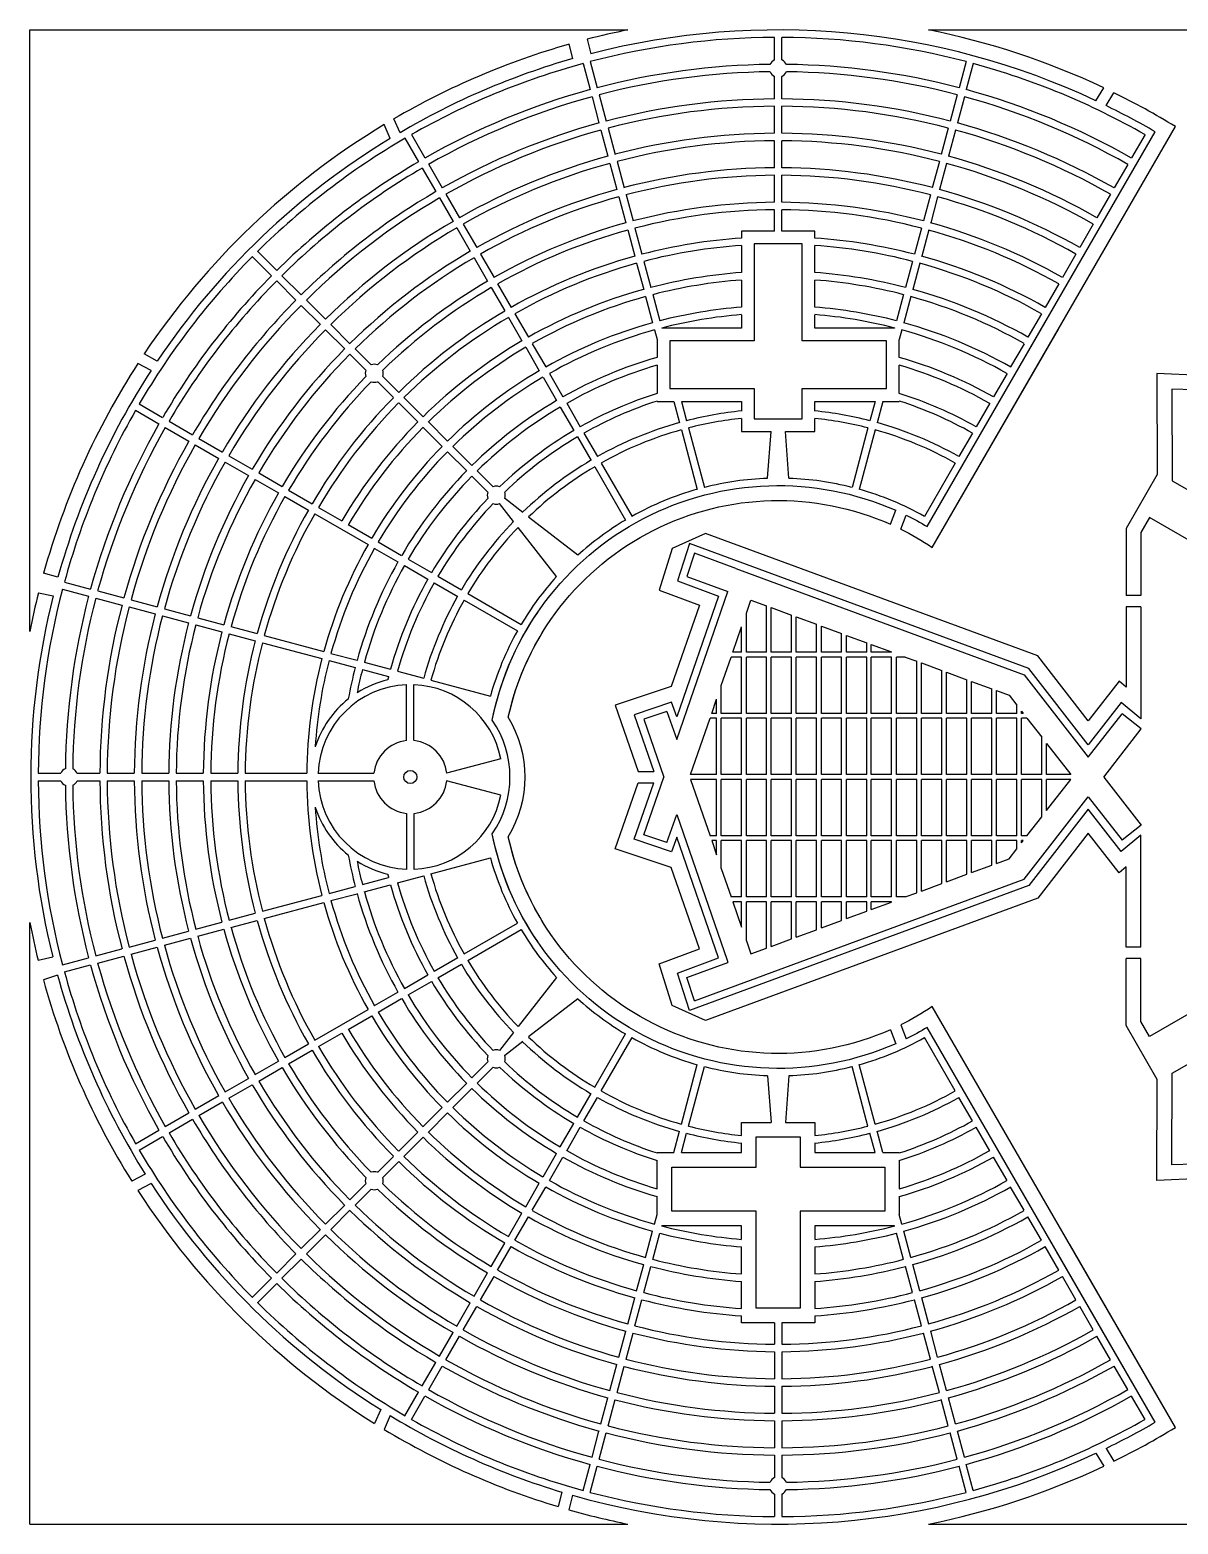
# Model space of a CAD drawing. Extents: x 0 to 230, y 0 to 100.
# Drawn here: x 0 to 76.8, y 0 to 100 of the extents above; entities that cross this region are included whole.
import ezdxf

# ---------------------------------------------------------------- set-up
doc = ezdxf.new("R2010")
doc.units = 0
doc.header["$MEASUREMENT"] = 0
for name, color, linetype in [('envelope', 2, 'Continuous'), ('man-cut', 6, 'Continuous'), ('man-cut-outerr', 1, 'Continuous'), ('man-etch', 4, 'Continuous')]:
    doc.layers.add(name, color=color, linetype=linetype)

msp = doc.modelspace()

# ---------------------------------------------------------------- linework, layer by layer
at = {"layer": 'envelope'}
for p, q in [((0, 100), (40.01, 100)), ((0, 59.74), (0, 100)), ((60.11, 100), (230, 100)), ((0, 0), (0, 40.26)), ((0, 0), (40.01, 0)), ((60.11, 0), (230, 0))]:
    msp.add_line(p, q, dxfattribs=at)
at = {"layer": 'man-cut'}
for p, q in [((77.88, 75.9), (76.39, 75.96)), ((76.39, 75.96), (76.42, 69.82)), ((76.42, 69.82), (83.28, 65.87)), ((74.9, 67.36), (74.33, 66.37)), ((81.83, 63.36), (74.9, 67.36)), ((74.33, 66.37), (74.33, 62.14)), ((74.33, 33.63), (74.33, 37.86)), ((81.83, 36.64), (74.9, 32.64)), ((76.42, 30.18), (83.28, 34.13)), ((74.9, 32.64), (74.33, 33.63)), ((76.39, 24.04), (76.42, 30.18)), ((77.88, 24.1), (76.39, 24.04))]:
    msp.add_line(p, q, dxfattribs=at)
for points in [[(71.31, 95.26, 0.174819), (37.53, 98.4, 0.170928)], [(36.32, 98.08, 0.063165), (24.76, 93.12)], [(60.03, 66.76), (75.28, 93.18, 0.018626), (71.99, 94.93)], [(24.11, 92.74, 0.109103), (8.52, 77.83)], [(58.61, 67.53, -0.020701), (60.03, 66.76), (67.93, 80.46)], [(8.11, 77.21, 0.076266), (1.88, 63.38)], [(30.93, 53.8, -0.479858), (57.92, 67.85)], [(1.55, 62.12, 0.122606), (1.53, 37.96, 0.122606)], [(33.97, 38.98, -0.101455), (30.93, 46.2, 0.312549), (30.93, 53.8, -0.101455), (33.97, 61.02, -0.101455)], [(57.92, 32.15, -0.479858), (30.93, 46.2, -0.328319)], [(1.85, 36.74, 0.073091), (7.71, 23.43)], [(75.28, 6.82), (60.03, 33.24, -0.020701), (58.61, 32.47)], [(8.11, 22.79, 0.109084), (23.47, 7.66)], [(71.99, 5.07, 0.018626), (75.28, 6.82), (68.68, 18.24)], [(24.11, 7.26, 0.063097), (35.59, 2.14, 0.059306)], [(36.31, 1.93, 0.181362), (71.31, 4.74)]]:
    msp.add_lwpolyline(points, format="xyb", dxfattribs=at)
for points in [[(51.66, 73.97), (51.66, 75.99), (57.31, 75.99), (57.31, 79.18), (51.66, 79.18), (51.66, 85.68), (48.46, 85.68), (48.46, 79.18), (42.81, 79.18), (42.81, 75.99), (48.46, 75.99), (48.46, 73.97)], [(51.53, 25.91), (51.53, 23.89), (57.19, 23.89), (57.19, 20.94), (51.53, 20.94), (51.53, 14.45), (48.59, 14.45), (48.59, 20.94), (42.94, 20.94), (42.94, 23.89), (48.59, 23.89), (48.59, 25.91)]]:
    msp.add_lwpolyline(points, close=True, dxfattribs=at)
for points in [[(74.33, 61.39), (74.33, 53.89), (73.01, 54.98), (70.8, 52.15), (66.82, 57.26), (44.13, 65.63), (43.33, 63.12), (46.06, 62.11), (43.27, 54.03), (42.93, 55.01), (40.43, 54.17), (41.74, 50.37)], [(74.33, 38.61), (74.33, 46.11), (73.01, 45.02), (70.8, 47.85), (66.82, 42.74), (44.13, 34.37), (43.33, 36.88), (46.06, 37.89), (43.27, 45.97), (42.93, 44.99), (40.43, 45.83), (41.74, 49.62)]]:
    msp.add_lwpolyline(points, dxfattribs=at)
at = {"layer": 'man-cut-outerr'}
for p, q in [((36.32, 98.08), (36.07, 99.04)), ((37.28, 99.37), (37.53, 98.4)), ((71.31, 95.26), (71.84, 96.12)), ((71.99, 94.93), (72.52, 95.79)), ((24.76, 93.12), (24.35, 94.04)), ((24.11, 92.74), (23.7, 93.66)), ((8.52, 77.83), (7.64, 78.31)), ((8.11, 77.21), (7.23, 77.68)), ((57.58, 66.91), (57.92, 67.85)), ((58.26, 66.59), (58.61, 67.53)), ((45.2, 66.3), (42.97, 65.29)), ((1.88, 63.38), (0.92, 63.64)), ((0.57, 62.32), (1.55, 62.12)), ((74.33, 62.14), (73.33, 62.14)), ((74.33, 61.39), (73.33, 61.39)), ((40.69, 50.37), (41.74, 50.37)), ((40.69, 49.62), (41.74, 49.62)), ((74.33, 38.61), (73.33, 38.61)), ((0.55, 37.75), (1.53, 37.96)), ((74.33, 37.86), (73.33, 37.86)), ((1.85, 36.74), (0.9, 36.43)), ((45.2, 33.7), (42.97, 34.71)), ((57.58, 33.09), (57.92, 32.15)), ((58.26, 33.41), (58.61, 32.47)), ((7.71, 23.43), (6.82, 22.95)), ((8.11, 22.79), (7.23, 22.32)), ((23.47, 7.66), (23.05, 6.74)), ((24.11, 7.26), (23.7, 6.34)), ((71.99, 5.07), (72.52, 4.21)), ((71.31, 4.74), (71.84, 3.88)), ((35.59, 2.14), (35.34, 1.17)), ((36.31, 1.93), (36.06, 0.96))]:
    msp.add_line(p, q, dxfattribs=at)
for points in [[(36.07, 99.04, 0.062737), (24.35, 94.04)], [(40.01, 100, 0.013738), (37.28, 99.37, 0.013738)], [(71.84, 96.12, 0.060792), (60.11, 100)], [(60.37, 65.36), (76.63, 93.53, 0.023022), (72.52, 95.79)], [(23.7, 93.66, 0.110214), (7.64, 78.31)], [(58.26, 66.59, -0.033036), (60.37, 65.36), (68.81, 79.98)], [(7.23, 77.68, 0.075895), (0.92, 63.64, 0.072188)], [(32, 54, -0.474226), (57.58, 66.91, -0.474226)], [(0.57, 62.32, 0.012945), (0, 59.74)], [(34.86, 39.45, -0.097443), (32, 46, 0.281167), (32, 54, -0.097443), (34.86, 60.55, -0.097443)], [(57.58, 33.09, -0.474226), (32, 46)], [(0, 40.26, 0.012592), (0.55, 37.75, 0.008914)], [(0.9, 36.43, 0.072532), (6.82, 22.95)], [(76.63, 6.47), (60.37, 34.64, -0.033036), (58.26, 33.41)], [(7.23, 22.32, 0.110197), (23.05, 6.74)], [(72.52, 4.21, 0.023022), (76.63, 6.47), (69.56, 18.72)], [(23.7, 6.34, 0.06267), (35.34, 1.17)], [(60.11, 0, 0.060792), (71.84, 3.88, 0.060792)], [(36.06, 0.96, 0.019958), (40.01, 0)]]:
    msp.add_lwpolyline(points, format="xyb", dxfattribs=at)
for points in [[(84.65, 70.01), (83.42, 70.94), (81.35, 73.44), (78.35, 76.88), (75.38, 77), (75.42, 70.25)], [(75.42, 70.25), (73.33, 66.64), (73.33, 62.14)], [(73.33, 61.39), (73.33, 56.01), (72.86, 56.41), (70.8, 53.77), (67.43, 58.1), (45.2, 66.3)], [(42.97, 65.29), (42.09, 62.51), (44.8, 61.51), (42.91, 56.05), (39.15, 54.8), (40.69, 50.37)], [(42.97, 34.71), (42.09, 37.49), (44.8, 38.49), (42.91, 43.95), (39.15, 45.2), (40.69, 49.62)], [(73.33, 38.61), (73.33, 43.99), (72.86, 43.59), (70.8, 46.23), (67.43, 41.9), (45.2, 33.7)], [(75.42, 29.75), (73.33, 33.36), (73.33, 37.86)], [(84.65, 29.99), (83.42, 29.06), (81.35, 26.56), (78.35, 23.12), (75.38, 23), (75.42, 29.75)]]:
    msp.add_lwpolyline(points, dxfattribs=at)
at = {"layer": 'man-etch'}
for p, q in [((49.81, 97.99), (49.81, 99.5)), ((50.31, 97.99), (50.31, 99.5)), ((37.01, 97.75), (37.48, 96)), ((37.49, 97.88), (37.96, 96.13)), ((62.63, 97.88), (62.16, 96.13)), ((63.11, 97.75), (62.64, 96)), ((49.81, 95.38), (49.81, 96.89)), ((50.31, 95.38), (50.31, 96.89)), ((37.61, 95.52), (38.07, 93.77)), ((38.09, 95.65), (38.55, 93.9)), ((62.04, 95.65), (61.57, 93.9)), ((62.52, 95.52), (62.05, 93.77)), ((49.81, 93.08), (49.81, 94.89)), ((50.31, 93.08), (50.31, 94.89)), ((38.2, 93.29), (38.67, 91.54)), ((38.68, 93.42), (39.15, 91.67)), ((61.44, 93.42), (60.97, 91.67)), ((61.92, 93.29), (61.45, 91.54)), ((25.09, 92.75), (26, 91.18)), ((25.52, 92.99), (26.43, 91.43)), ((49.81, 90.77), (49.81, 92.58)), ((50.31, 90.77), (50.31, 92.58)), ((74.6, 92.99), (73.69, 91.43)), ((38.8, 91.06), (39.27, 89.31)), ((39.28, 91.19), (39.75, 89.44)), ((60.84, 91.19), (60.37, 89.44)), ((61.32, 91.06), (60.85, 89.31)), ((26.25, 90.75), (27.15, 89.18)), ((26.68, 91), (27.58, 89.43)), ((49.81, 88.46), (49.81, 90.27)), ((50.31, 88.46), (50.31, 90.27)), ((73.44, 91), (72.54, 89.43)), ((27.4, 88.75), (28.31, 87.18)), ((27.83, 89), (28.74, 87.43)), ((39.4, 88.83), (39.87, 87.09)), ((39.88, 88.96), (40.35, 87.21)), ((60.24, 88.96), (59.77, 87.21)), ((60.72, 88.83), (60.26, 87.09)), ((72.29, 89), (71.38, 87.43)), ((49.81, 86.53), (49.81, 87.96)), ((50.31, 86.53), (50.31, 87.96)), ((28.56, 86.75), (29.46, 85.18)), ((28.99, 87), (29.89, 85.43)), ((39.99, 86.61), (40.46, 84.86)), ((40.47, 86.73), (40.94, 84.99)), ((59.65, 86.73), (59.18, 84.99)), ((60.13, 86.61), (59.66, 84.86)), ((71.13, 87), (70.23, 85.43)), ((15.23, 85.18), (16.51, 83.9)), ((30.14, 85), (31.05, 83.43)), ((69.98, 85), (69.08, 83.43)), ((14.88, 84.83), (16.16, 83.55)), ((29.71, 84.75), (30.61, 83.18)), ((40.59, 84.38), (41.06, 82.63)), ((41.07, 84.51), (41.54, 82.76)), ((59.05, 84.51), (58.58, 82.76)), ((59.53, 84.38), (59.06, 82.63)), ((16.51, 83.2), (17.79, 81.92)), ((16.86, 83.55), (18.15, 82.27)), ((31.29, 83), (32.2, 81.43)), ((68.83, 83), (67.92, 81.43)), ((30.86, 82.75), (31.77, 81.19)), ((41.19, 82.15), (41.66, 80.4)), ((41.67, 82.28), (42.14, 80.53)), ((58.45, 82.28), (57.98, 80.53)), ((58.93, 82.15), (58.46, 80.4)), ((18.15, 81.56), (19.43, 80.28)), ((18.5, 81.92), (19.78, 80.64)), ((32.45, 81), (33.35, 79.44)), ((67.67, 81), (66.77, 79.44)), ((20.13, 80.28), (21.41, 79)), ((32.02, 80.75), (32.92, 79.19)), ((42.27, 80.05), (42.27, 80.03)), ((57.85, 80.05), (57.85, 80.03)), ((19.78, 79.93), (21.06, 78.65)), ((33.6, 79), (34.51, 77.44)), ((41.79, 79.92), (41.96, 79.27)), ((58.33, 79.92), (58.16, 79.27)), ((66.52, 79), (65.61, 77.44)), ((21.41, 78.3), (22.48, 77.23)), ((21.76, 78.65), (22.83, 77.58)), ((33.17, 78.76), (34.08, 77.19)), ((34.76, 77.01), (35.66, 75.44)), ((65.37, 77.01), (64.46, 75.44)), ((23.25, 76.46), (24.32, 75.39)), ((23.6, 76.81), (24.67, 75.74)), ((34.33, 76.76), (35.23, 75.19)), ((24.67, 75.04), (25.95, 73.76)), ((25.02, 75.39), (26.3, 74.11)), ((35.91, 75.01), (36.81, 73.44)), ((43.07, 75.14), (43.45, 73.71)), ((43.58, 75.14), (43.93, 73.84)), ((56.54, 75.14), (56.19, 73.84)), ((57.05, 75.14), (56.67, 73.71)), ((64.21, 75.01), (63.31, 73.44)), ((7.07, 74.54), (8.63, 73.63)), ((7.31, 74.97), (8.88, 74.06)), ((35.48, 74.76), (36.38, 73.19)), ((9.06, 73.38), (10.63, 72.48)), ((9.31, 73.81), (10.88, 72.91)), ((26.3, 73.4), (27.58, 72.12)), ((26.66, 73.76), (27.94, 72.48)), ((37.06, 73.01), (37.97, 71.44)), ((43.58, 73.23), (44.64, 69.25)), ((44.06, 73.36), (45.12, 69.38)), ((49.35, 69.99), (49.58, 73.12)), ((50.77, 69.99), (50.54, 73.12)), ((56.06, 73.36), (55, 69.38)), ((56.54, 73.23), (55.48, 69.25)), ((63.06, 73.01), (62.15, 71.44)), ((11.06, 72.23), (12.63, 71.32)), ((11.31, 72.66), (12.88, 71.75)), ((28.29, 72.12), (29.57, 70.84)), ((36.63, 72.76), (37.54, 71.19)), ((13.06, 71.07), (14.63, 70.17)), ((13.31, 71.5), (14.88, 70.6)), ((27.94, 71.77), (29.22, 70.49)), ((38.22, 71.01), (40.28, 67.44)), ((61.9, 71.01), (59.84, 67.44)), ((15.31, 70.35), (16.88, 69.45)), ((29.57, 70.14), (30.64, 69.07)), ((29.92, 70.49), (30.99, 69.42)), ((37.79, 70.76), (39.85, 67.19)), ((15.06, 69.92), (16.63, 69.02)), ((17.31, 69.2), (18.88, 68.29)), ((17.06, 68.77), (18.63, 67.86)), ((19.31, 68.04), (20.87, 67.14)), ((32.35, 67.1), (31.41, 68.3)), ((32.97, 67.71), (31.76, 68.65)), ((19.06, 67.61), (22.62, 65.55)), ((36.65, 64.84), (33.36, 67.4)), ((21.3, 66.89), (22.87, 65.98)), ((35.22, 63.41), (32.66, 66.7)), ((23.05, 65.3), (24.62, 64.4)), ((23.3, 65.74), (24.87, 64.83)), ((25.05, 64.15), (26.62, 63.25)), ((25.3, 64.58), (26.87, 63.68)), ((44.45, 64.98), (43.95, 63.42)), ((47.23, 63.95), (44.45, 64.98)), ((2.31, 63.05), (4.06, 62.58)), ((27.3, 63.43), (28.87, 62.52)), ((43.95, 63.42), (46.7, 62.41)), ((47.23, 63.95), (66.51, 56.84)), ((2.18, 62.57), (3.93, 62.1)), ((4.54, 62.45), (6.29, 61.99)), ((27.05, 63), (28.62, 62.09)), ((29.3, 62.27), (32.87, 60.21)), ((43.27, 52.5), (46.7, 62.41)), ((4.41, 61.97), (6.16, 61.51)), ((6.64, 61.38), (8.39, 60.91)), ((6.77, 61.86), (8.52, 61.39)), ((9, 61.26), (10.75, 60.79)), ((29.05, 61.84), (32.62, 59.78)), ((47.93, 60.96), (48.23, 61.84)), ((48.23, 61.84), (49.28, 61.45)), ((49.28, 58.35), (49.28, 61.45)), ((49.6, 58.35), (49.6, 61.34)), ((49.6, 61.34), (50.96, 60.84)), ((8.87, 60.78), (10.62, 60.31)), ((11.1, 60.18), (12.85, 59.71)), ((11.23, 60.66), (12.97, 60.19)), ((13.45, 60.07), (15.2, 59.6)), ((47.02, 58.35), (47.61, 60.04)), ((47.61, 58.35), (47.61, 60.04)), ((47.93, 58.35), (47.93, 60.96)), ((50.96, 58.35), (50.96, 60.84)), ((51.27, 58.35), (51.27, 60.72)), ((51.27, 60.72), (52.63, 60.22)), ((52.63, 58.35), (52.63, 60.22)), ((52.95, 58.35), (52.95, 60.1)), ((52.95, 60.1), (54.3, 59.6)), ((13.33, 59.59), (15.08, 59.12)), ((15.68, 59.47), (19.66, 58.4)), ((54.3, 58.35), (54.3, 59.6)), ((54.62, 58.35), (54.62, 59.48)), ((54.62, 59.48), (55.98, 58.98)), ((15.56, 58.99), (19.53, 57.92)), ((20.14, 58.27), (21.89, 57.81)), ((46.25, 56.12), (46.91, 58.03)), ((47.61, 54.25), (47.61, 58.03)), ((47.93, 54.25), (47.93, 58.03)), ((49.28, 54.25), (49.28, 58.03)), ((49.6, 54.25), (49.6, 58.03)), ((50.96, 54.25), (50.96, 58.03)), ((51.27, 54.25), (51.27, 58.03)), ((52.63, 54.25), (52.63, 58.03)), ((52.95, 54.25), (52.95, 58.03)), ((54.3, 54.25), (54.3, 58.03)), ((54.62, 54.25), (54.62, 58.03)), ((55.98, 58.35), (55.98, 58.98)), ((55.98, 54.25), (55.98, 58.03)), ((56.29, 58.35), (56.29, 58.87)), ((56.29, 58.87), (57.65, 58.37)), ((56.29, 54.25), (56.29, 58.03)), ((57.65, 58.35), (57.65, 58.37)), ((57.65, 54.25), (57.65, 58.03)), ((57.97, 54.25), (57.97, 58.03)), ((58.56, 58.03), (59.33, 57.75)), ((20.01, 57.79), (21.76, 57.33)), ((22.24, 57.2), (23.99, 56.73)), ((22.37, 57.68), (24.12, 57.21)), ((24.6, 57.08), (26.35, 56.61)), ((59.33, 54.25), (59.33, 57.75)), ((59.64, 54.25), (59.64, 57.63)), ((59.64, 57.63), (61, 57.13)), ((61, 54.25), (61, 57.13)), ((61.31, 54.25), (61.31, 57.01)), ((61.31, 57.01), (62.67, 56.51)), ((25.2, 52.44), (25.2, 56.18)), ((25.69, 52.44), (25.69, 56.18)), ((26.83, 56.48), (30.81, 55.42)), ((46.25, 54.25), (46.25, 56.12)), ((62.67, 54.25), (62.67, 56.51)), ((62.99, 54.25), (62.99, 56.4)), ((62.99, 56.4), (64.35, 55.9)), ((66.51, 56.84), (70.8, 51.33)), ((45.61, 54.25), (45.94, 55.21)), ((45.94, 54.25), (45.94, 55.21)), ((64.35, 54.25), (64.35, 55.9)), ((64.66, 54.25), (64.66, 55.78)), ((64.66, 55.78), (65.51, 55.47)), ((65.51, 55.47), (66.02, 54.81)), ((42.62, 54.38), (41.07, 53.86)), ((42.62, 54.39), (43.27, 52.5)), ((66.02, 54.25), (66.02, 54.81)), ((66.34, 54.25), (66.34, 54.4)), ((66.34, 54.4), (66.45, 54.25)), ((70.8, 51.33), (73.06, 54.23)), ((74.35, 53.22), (73.06, 54.23)), ((41.07, 53.86), (42.4, 50)), ((44.19, 50.16), (45.5, 53.94)), ((45.94, 50.16), (45.94, 53.94)), ((46.25, 50.16), (46.25, 53.94)), ((47.61, 50.16), (47.61, 53.94)), ((47.93, 50.16), (47.93, 53.94)), ((49.28, 50.16), (49.28, 53.94)), ((49.6, 50.16), (49.6, 53.94)), ((50.96, 50.16), (50.96, 53.94)), ((51.27, 50.16), (51.27, 53.94)), ((52.63, 50.16), (52.63, 53.94)), ((52.95, 50.16), (52.95, 53.94)), ((54.3, 50.16), (54.3, 53.94)), ((54.62, 50.16), (54.62, 53.94)), ((55.98, 50.16), (55.98, 53.94)), ((56.29, 50.16), (56.29, 53.94)), ((57.65, 50.16), (57.65, 53.94)), ((57.97, 50.16), (57.97, 53.94)), ((59.33, 50.16), (59.33, 53.94)), ((59.64, 50.16), (59.64, 53.94)), ((61, 50.16), (61, 53.94)), ((61.31, 50.16), (61.31, 53.94)), ((62.67, 50.16), (62.67, 53.94)), ((62.99, 50.16), (62.99, 53.94)), ((64.35, 50.16), (64.35, 53.94)), ((64.66, 50.16), (64.66, 53.94)), ((66.02, 50.16), (66.02, 53.94)), ((66.34, 50.16), (66.34, 53.94)), ((66.7, 53.94), (67.69, 52.66)), ((71.84, 50), (74.35, 53.22)), ((67.69, 50.16), (67.69, 52.66)), ((68.01, 50.16), (68.01, 52.25)), ((68.01, 52.25), (69.64, 50.16)), ((31.5, 51.22), (27.88, 50.25)), ((0.56, 50.25), (2.07, 50.25)), ((3.16, 50.25), (4.68, 50.25)), ((5.17, 50.25), (6.98, 50.25)), ((7.48, 50.25), (9.29, 50.25)), ((9.79, 50.25), (11.6, 50.25)), ((12.1, 50.25), (13.91, 50.25)), ((14.4, 50.25), (18.52, 50.25)), ((19.27, 50.25), (23.01, 50.25)), ((0.56, 49.75), (2.06, 49.75)), ((3.17, 49.75), (4.68, 49.75)), ((5.17, 49.75), (6.98, 49.75)), ((7.48, 49.75), (9.29, 49.75)), ((9.79, 49.75), (11.6, 49.75)), ((12.1, 49.75), (13.91, 49.75)), ((14.4, 49.75), (18.52, 49.75)), ((19.27, 49.75), (23.01, 49.75)), ((31.5, 48.78), (27.88, 49.75)), ((41.07, 46.14), (42.4, 50)), ((44.19, 49.84), (45.5, 46.06)), ((45.94, 46.06), (45.94, 49.84)), ((46.25, 46.06), (46.25, 49.84)), ((47.61, 46.06), (47.61, 49.84)), ((47.93, 46.06), (47.93, 49.84)), ((49.28, 46.06), (49.28, 49.84)), ((49.6, 46.06), (49.6, 49.84)), ((50.96, 46.06), (50.96, 49.84)), ((51.27, 46.06), (51.27, 49.84)), ((52.63, 46.06), (52.63, 49.84)), ((52.95, 46.06), (52.95, 49.84)), ((54.3, 46.06), (54.3, 49.84)), ((54.62, 46.06), (54.62, 49.84)), ((55.98, 46.06), (55.98, 49.84)), ((56.29, 46.06), (56.29, 49.84)), ((57.65, 46.06), (57.65, 49.84)), ((57.97, 46.06), (57.97, 49.84)), ((59.33, 46.06), (59.33, 49.84)), ((59.64, 46.06), (59.64, 49.84)), ((61, 46.06), (61, 49.84)), ((61.31, 46.06), (61.31, 49.84)), ((62.67, 46.06), (62.67, 49.84)), ((62.99, 46.06), (62.99, 49.84)), ((64.35, 46.06), (64.35, 49.84)), ((64.66, 46.06), (64.66, 49.84)), ((66.02, 46.06), (66.02, 49.84)), ((66.34, 46.06), (66.34, 49.84)), ((67.69, 47.34), (67.69, 49.84)), ((68.01, 47.75), (68.01, 49.84)), ((68.01, 47.75), (69.64, 49.84)), ((71.84, 50), (74.35, 46.78)), ((66.51, 43.16), (70.8, 48.67)), ((70.8, 48.67), (73.06, 45.77)), ((25.2, 47.56), (25.2, 43.82)), ((25.69, 47.56), (25.69, 43.82)), ((42.62, 45.62), (43.27, 47.5)), ((43.27, 47.5), (46.64, 37.75)), ((66.7, 46.06), (67.69, 47.34)), ((42.62, 45.62), (41.07, 46.14)), ((74.35, 46.78), (73.06, 45.77)), ((45.61, 45.75), (45.94, 44.79)), ((45.94, 44.79), (45.94, 45.75)), ((46.25, 43.88), (46.25, 45.75)), ((47.61, 41.97), (47.61, 45.75)), ((47.93, 41.97), (47.93, 45.75)), ((49.28, 41.97), (49.28, 45.75)), ((49.6, 41.97), (49.6, 45.75)), ((50.96, 41.97), (50.96, 45.75)), ((51.27, 41.97), (51.27, 45.75)), ((52.63, 41.97), (52.63, 45.75)), ((52.95, 41.97), (52.95, 45.75)), ((54.3, 41.97), (54.3, 45.75)), ((54.62, 41.97), (54.62, 45.75)), ((55.98, 41.97), (55.98, 45.75)), ((56.29, 41.97), (56.29, 45.75)), ((57.65, 41.97), (57.65, 45.75)), ((57.97, 41.97), (57.97, 45.75)), ((59.33, 42.25), (59.33, 45.75)), ((59.64, 42.37), (59.64, 45.75)), ((61, 42.87), (61, 45.75)), ((61.31, 42.99), (61.31, 45.75)), ((62.67, 43.49), (62.67, 45.75)), ((62.99, 43.6), (62.99, 45.75)), ((64.35, 44.1), (64.35, 45.75)), ((64.66, 44.22), (64.66, 45.75)), ((65.51, 44.53), (66.02, 45.19)), ((66.02, 45.19), (66.02, 45.75)), ((66.34, 45.6), (66.34, 45.75)), ((66.34, 45.6), (66.45, 45.75)), ((26.83, 43.52), (30.81, 44.58)), ((62.99, 43.6), (64.35, 44.1)), ((64.66, 44.22), (65.51, 44.53)), ((22.24, 42.8), (23.99, 43.27)), ((24.6, 42.92), (26.35, 43.39)), ((44.45, 35.02), (66.51, 43.16)), ((46.25, 43.88), (46.91, 41.97)), ((61.31, 42.99), (62.67, 43.49)), ((15.56, 41.01), (19.53, 42.08)), ((20.01, 42.21), (21.76, 42.67)), ((20.14, 41.73), (21.89, 42.19)), ((22.37, 42.32), (24.12, 42.79)), ((58.56, 41.97), (59.33, 42.25)), ((59.64, 42.37), (61, 42.87)), ((15.68, 40.53), (19.66, 41.6)), ((47.02, 41.65), (47.61, 39.96)), ((47.61, 39.96), (47.61, 41.65)), ((47.93, 39.04), (47.93, 41.65)), ((49.28, 38.55), (49.28, 41.65)), ((49.6, 38.66), (49.6, 41.65)), ((50.96, 39.16), (50.96, 41.65)), ((51.27, 39.28), (51.27, 41.65)), ((52.63, 39.78), (52.63, 41.65)), ((52.95, 39.9), (52.95, 41.65)), ((54.3, 40.4), (54.3, 41.65)), ((54.62, 40.52), (54.62, 41.65)), ((54.62, 40.52), (55.98, 41.02)), ((55.98, 41.02), (55.98, 41.65)), ((56.29, 41.13), (56.29, 41.65)), ((56.29, 41.13), (57.65, 41.63)), ((57.65, 41.63), (57.65, 41.65)), ((11.1, 39.82), (12.85, 40.29)), ((13.33, 40.41), (15.08, 40.88)), ((13.45, 39.93), (15.2, 40.4)), ((29.05, 38.16), (32.62, 40.22)), ((52.95, 39.9), (54.3, 40.4)), ((6.64, 38.62), (8.39, 39.09)), ((8.87, 39.22), (10.62, 39.69)), ((9, 38.74), (10.75, 39.21)), ((11.23, 39.34), (12.97, 39.81)), ((29.3, 37.73), (32.87, 39.79)), ((47.93, 39.04), (48.23, 38.16)), ((49.6, 38.66), (50.96, 39.16)), ((51.27, 39.28), (52.63, 39.78)), ((4.41, 38.03), (6.16, 38.49)), ((4.54, 37.55), (6.29, 38.01)), ((6.77, 38.14), (8.52, 38.61)), ((48.23, 38.16), (49.28, 38.55)), ((2.18, 37.43), (3.93, 37.9)), ((2.31, 36.95), (4.06, 37.42)), ((27.05, 37), (28.62, 37.91)), ((27.3, 36.57), (28.87, 37.48)), ((43.95, 36.58), (46.7, 37.59)), ((46.64, 37.75), (46.7, 37.59)), ((25.05, 35.85), (26.62, 36.75)), ((25.3, 35.42), (26.87, 36.32)), ((35.22, 36.59), (32.66, 33.3)), ((44.45, 35.02), (43.95, 36.58)), ((23.05, 34.7), (24.62, 35.6)), ((23.3, 34.26), (24.87, 35.17)), ((36.65, 35.16), (33.36, 32.6)), ((19.06, 32.39), (22.62, 34.45)), ((21.3, 33.11), (22.87, 34.02)), ((17.06, 31.23), (18.63, 32.14)), ((19.31, 31.96), (20.87, 32.86)), ((32.35, 32.9), (31.41, 31.7)), ((32.97, 32.29), (31.76, 31.35)), ((37.79, 29.24), (39.85, 32.81)), ((38.22, 28.99), (40.28, 32.56)), ((61.9, 28.99), (59.84, 32.56)), ((17.31, 30.8), (18.88, 31.71)), ((15.06, 30.08), (16.63, 30.98)), ((15.31, 29.65), (16.88, 30.55)), ((29.57, 29.86), (30.64, 30.93)), ((29.92, 29.51), (30.99, 30.58)), ((43.58, 26.77), (44.64, 30.75)), ((44.06, 26.64), (45.12, 30.62)), ((49.35, 30.01), (49.58, 26.88)), ((50.77, 30.01), (50.54, 26.88)), ((56.06, 26.64), (55, 30.62)), ((56.54, 26.77), (55.48, 30.75)), ((13.06, 28.93), (14.63, 29.83)), ((13.31, 28.5), (14.88, 29.4)), ((27.94, 28.23), (29.22, 29.51)), ((28.29, 27.88), (29.57, 29.16)), ((11.06, 27.77), (12.63, 28.68)), ((11.31, 27.34), (12.88, 28.25)), ((36.63, 27.24), (37.54, 28.81)), ((37.06, 26.99), (37.97, 28.56)), ((63.06, 26.99), (62.15, 28.56)), ((9.06, 26.62), (10.63, 27.52)), ((9.31, 26.19), (10.88, 27.09)), ((26.3, 26.6), (27.58, 27.88)), ((26.66, 26.24), (27.94, 27.52)), ((7.07, 25.46), (8.63, 26.37)), ((24.67, 24.96), (25.95, 26.24)), ((35.48, 25.24), (36.38, 26.81)), ((35.91, 24.99), (36.81, 26.56)), ((43.07, 24.86), (43.45, 26.29)), ((43.58, 24.86), (43.93, 26.16)), ((56.54, 24.86), (56.19, 26.16)), ((57.05, 24.86), (56.67, 26.29)), ((64.21, 24.99), (63.31, 26.56)), ((7.31, 25.03), (8.88, 25.94)), ((25.02, 24.61), (26.3, 25.89)), ((23.25, 23.54), (24.32, 24.61)), ((23.6, 23.19), (24.67, 24.26)), ((34.33, 23.24), (35.23, 24.81)), ((34.76, 22.99), (35.66, 24.56)), ((65.37, 22.99), (64.46, 24.56)), ((21.41, 21.7), (22.48, 22.77)), ((21.76, 21.35), (22.83, 22.42)), ((33.17, 21.24), (34.08, 22.81)), ((33.6, 21), (34.51, 22.56)), ((66.52, 21), (65.61, 22.56)), ((19.78, 20.07), (21.06, 21.35)), ((20.13, 19.72), (21.41, 21)), ((32.02, 19.25), (32.92, 20.81)), ((32.45, 19), (33.35, 20.56)), ((41.79, 20.08), (41.96, 20.73)), ((58.33, 20.08), (58.16, 20.73)), ((67.67, 19), (66.77, 20.56)), ((18.15, 18.44), (19.43, 19.72)), ((18.5, 18.08), (19.78, 19.36)), ((41.19, 17.85), (41.66, 19.6)), ((41.67, 17.72), (42.14, 19.47)), ((42.27, 19.95), (42.27, 19.97)), ((57.85, 19.95), (57.85, 19.97)), ((58.45, 17.72), (57.98, 19.47)), ((58.93, 17.85), (58.46, 19.6)), ((16.51, 16.8), (17.79, 18.08)), ((30.86, 17.25), (31.77, 18.81)), ((31.29, 17), (32.2, 18.57)), ((68.83, 17), (67.92, 18.57)), ((16.86, 16.45), (18.15, 17.73)), ((40.59, 15.62), (41.06, 17.37)), ((41.07, 15.49), (41.54, 17.24)), ((59.05, 15.49), (58.58, 17.24)), ((59.53, 15.62), (59.06, 17.37)), ((14.88, 15.17), (16.16, 16.45)), ((15.23, 14.82), (16.51, 16.1)), ((29.71, 15.25), (30.61, 16.82)), ((30.14, 15), (31.05, 16.57)), ((69.98, 15), (69.08, 16.57)), ((39.99, 13.39), (40.46, 15.14)), ((40.47, 13.27), (40.94, 15.01)), ((59.65, 13.27), (59.18, 15.01)), ((60.13, 13.39), (59.66, 15.14)), ((28.56, 13.25), (29.46, 14.82)), ((28.99, 13), (29.89, 14.57)), ((71.13, 13), (70.23, 14.57)), ((49.81, 13.47), (49.81, 12.04)), ((50.31, 13.47), (50.31, 12.04)), ((27.4, 11.25), (28.31, 12.82)), ((27.83, 11), (28.74, 12.57)), ((39.4, 11.17), (39.87, 12.91)), ((39.88, 11.04), (40.35, 12.79)), ((60.24, 11.04), (59.77, 12.79)), ((60.72, 11.17), (60.26, 12.91)), ((72.29, 11), (71.38, 12.57)), ((49.81, 11.54), (49.81, 9.73)), ((50.31, 11.54), (50.31, 9.73)), ((26.25, 9.25), (27.15, 10.82)), ((26.68, 9), (27.58, 10.57)), ((38.8, 8.94), (39.27, 10.69)), ((39.28, 8.81), (39.75, 10.56)), ((60.84, 8.81), (60.37, 10.56)), ((61.32, 8.94), (60.85, 10.69)), ((73.44, 9), (72.54, 10.57)), ((49.81, 9.23), (49.81, 7.42)), ((50.31, 9.23), (50.31, 7.42)), ((25.09, 7.25), (26, 8.82)), ((25.52, 7.01), (26.43, 8.57)), ((38.2, 6.71), (38.67, 8.46)), ((38.68, 6.58), (39.15, 8.33)), ((61.44, 6.58), (60.97, 8.33)), ((61.92, 6.71), (61.45, 8.46)), ((74.6, 7.01), (73.69, 8.57)), ((37.61, 4.48), (38.07, 6.23)), ((38.09, 4.35), (38.55, 6.1)), ((49.81, 6.92), (49.81, 5.11)), ((50.31, 6.92), (50.31, 5.11)), ((62.04, 4.35), (61.57, 6.1)), ((62.52, 4.48), (62.05, 6.23)), ((49.81, 4.62), (49.81, 3.11)), ((50.31, 4.62), (50.31, 3.11)), ((37.01, 2.25), (37.48, 4)), ((37.49, 2.12), (37.96, 3.87)), ((62.63, 2.12), (62.16, 3.87)), ((63.11, 2.25), (62.64, 4)), ((49.81, 2.01), (49.81, 0.5)), ((50.31, 2.01), (50.31, 0.5))]:
    msp.add_line(p, q, dxfattribs=at)
for points in [[(49.81, 86.53), (47.61, 86.53), (47.61, 86.07)], [(52.51, 86.07), (52.51, 86.53), (50.31, 86.53)], [(47.61, 85.57), (47.61, 83.76)], [(52.51, 83.76), (52.51, 85.57)], [(47.61, 83.26), (47.61, 81.44)], [(52.51, 81.44), (52.51, 83.26)], [(47.61, 80.94), (47.61, 80.03), (42.27, 80.03)], [(57.85, 80.03), (52.51, 80.03), (52.51, 80.94)], [(41.96, 79.27), (41.96, 78.09)], [(58.16, 78.09), (58.16, 79.27)], [(41.96, 77.57), (41.96, 75.68)], [(58.16, 75.68), (58.16, 77.57)], [(41.96, 75.15), (41.96, 75.14), (43.07, 75.14)], [(43.58, 75.14), (47.61, 75.14), (47.61, 74.49)], [(52.51, 74.49), (52.51, 75.14), (56.54, 75.14)], [(57.05, 75.14), (58.16, 75.14), (58.16, 75.15)], [(47.61, 73.99), (47.61, 73.12), (49.58, 73.12)], [(50.54, 73.12), (52.51, 73.12), (52.51, 73.99)], [(47.61, 58.03), (46.91, 58.03)], [(47.61, 58.35), (47.02, 58.35)], [(49.28, 58.35), (47.93, 58.35)], [(49.28, 58.03), (47.93, 58.03)], [(50.96, 58.35), (49.6, 58.35)], [(50.96, 58.03), (49.6, 58.03)], [(52.63, 58.35), (51.27, 58.35)], [(52.63, 58.03), (51.27, 58.03)], [(54.3, 58.35), (52.95, 58.35)], [(54.3, 58.03), (52.95, 58.03)], [(55.98, 58.35), (54.62, 58.35)], [(55.98, 58.03), (54.62, 58.03)], [(57.65, 58.35), (56.29, 58.35)], [(57.65, 58.03), (56.29, 58.03)], [(58.56, 58.03), (57.97, 58.03)], [(45.94, 54.25), (45.61, 54.25)], [(47.61, 54.25), (46.25, 54.25)], [(49.28, 54.25), (47.93, 54.25)], [(50.96, 54.25), (49.6, 54.25)], [(52.63, 54.25), (51.27, 54.25)], [(54.3, 54.25), (52.95, 54.25)], [(55.98, 54.25), (54.62, 54.25)], [(57.65, 54.25), (56.29, 54.25)], [(59.33, 54.25), (57.97, 54.25)], [(61, 54.25), (59.64, 54.25)], [(62.67, 54.25), (61.31, 54.25)], [(64.35, 54.25), (62.99, 54.25)], [(66.02, 54.25), (64.66, 54.25)], [(66.45, 54.25), (66.34, 54.25)], [(45.94, 53.94), (45.5, 53.94)], [(47.61, 53.94), (46.25, 53.94)], [(49.28, 53.94), (47.93, 53.94)], [(50.96, 53.94), (49.6, 53.94)], [(52.63, 53.94), (51.27, 53.94)], [(54.3, 53.94), (52.95, 53.94)], [(55.98, 53.94), (54.62, 53.94)], [(57.65, 53.94), (56.29, 53.94)], [(59.33, 53.94), (57.97, 53.94)], [(61, 53.94), (59.64, 53.94)], [(62.67, 53.94), (61.31, 53.94)], [(64.35, 53.94), (62.99, 53.94)], [(66.02, 53.94), (64.66, 53.94)], [(66.7, 53.94), (66.34, 53.94)], [(45.94, 50.16), (44.19, 50.16)], [(47.61, 50.16), (46.25, 50.16)], [(49.28, 50.16), (47.93, 50.16)], [(50.96, 50.16), (49.6, 50.16)], [(52.63, 50.16), (51.27, 50.16)], [(54.3, 50.16), (52.95, 50.16)], [(55.98, 50.16), (54.62, 50.16)], [(57.65, 50.16), (56.29, 50.16)], [(59.33, 50.16), (57.97, 50.16)], [(61, 50.16), (59.64, 50.16)], [(62.67, 50.16), (61.31, 50.16)], [(64.35, 50.16), (62.99, 50.16)], [(66.02, 50.16), (64.66, 50.16)], [(67.69, 50.16), (66.34, 50.16)], [(69.64, 50.16), (68.01, 50.16)], [(45.94, 49.84), (44.19, 49.84)], [(47.61, 49.84), (46.25, 49.84)], [(49.28, 49.84), (47.93, 49.84)], [(50.96, 49.84), (49.6, 49.84)], [(52.63, 49.84), (51.27, 49.84)], [(54.3, 49.84), (52.95, 49.84)], [(55.98, 49.84), (54.62, 49.84)], [(57.65, 49.84), (56.29, 49.84)], [(59.33, 49.84), (57.97, 49.84)], [(61, 49.84), (59.64, 49.84)], [(62.67, 49.84), (61.31, 49.84)], [(64.35, 49.84), (62.99, 49.84)], [(66.02, 49.84), (64.66, 49.84)], [(67.69, 49.84), (66.34, 49.84)], [(69.64, 49.84), (68.01, 49.84)], [(45.94, 46.06), (45.5, 46.06)], [(47.61, 46.06), (46.25, 46.06)], [(49.28, 46.06), (47.93, 46.06)], [(50.96, 46.06), (49.6, 46.06)], [(52.63, 46.06), (51.27, 46.06)], [(54.3, 46.06), (52.95, 46.06)], [(55.98, 46.06), (54.62, 46.06)], [(57.65, 46.06), (56.29, 46.06)], [(59.33, 46.06), (57.97, 46.06)], [(61, 46.06), (59.64, 46.06)], [(62.67, 46.06), (61.31, 46.06)], [(64.35, 46.06), (62.99, 46.06)], [(66.02, 46.06), (64.66, 46.06)], [(66.7, 46.06), (66.34, 46.06)], [(45.94, 45.75), (45.61, 45.75)], [(47.61, 45.75), (46.25, 45.75)], [(49.28, 45.75), (47.93, 45.75)], [(50.96, 45.75), (49.6, 45.75)], [(52.63, 45.75), (51.27, 45.75)], [(54.3, 45.75), (52.95, 45.75)], [(55.98, 45.75), (54.62, 45.75)], [(57.65, 45.75), (56.29, 45.75)], [(59.33, 45.75), (57.97, 45.75)], [(61, 45.75), (59.64, 45.75)], [(62.67, 45.75), (61.31, 45.75)], [(64.35, 45.75), (62.99, 45.75)], [(66.02, 45.75), (64.66, 45.75)], [(66.45, 45.75), (66.34, 45.75)], [(47.61, 41.97), (46.91, 41.97)], [(47.61, 41.65), (47.02, 41.65)], [(49.28, 41.97), (47.93, 41.97)], [(49.28, 41.65), (47.93, 41.65)], [(50.96, 41.97), (49.6, 41.97)], [(50.96, 41.65), (49.6, 41.65)], [(52.63, 41.97), (51.27, 41.97)], [(52.63, 41.65), (51.27, 41.65)], [(54.3, 41.97), (52.95, 41.97)], [(54.3, 41.65), (52.95, 41.65)], [(55.98, 41.97), (54.62, 41.97)], [(55.98, 41.65), (54.62, 41.65)], [(57.65, 41.97), (56.29, 41.97)], [(57.65, 41.65), (56.29, 41.65)], [(58.56, 41.97), (57.97, 41.97)], [(47.61, 26.01), (47.61, 26.88), (49.58, 26.88)], [(50.54, 26.88), (52.51, 26.88), (52.51, 26.01)], [(43.58, 24.86), (47.61, 24.86), (47.61, 25.51)], [(52.51, 25.51), (52.51, 24.86), (56.54, 24.86)], [(41.96, 24.85), (41.96, 24.86), (43.07, 24.86)], [(41.96, 22.43), (41.96, 24.32)], [(57.05, 24.86), (58.16, 24.86), (58.16, 24.85)], [(58.16, 24.32), (58.16, 22.43)], [(41.96, 20.73), (41.96, 21.91)], [(58.16, 21.91), (58.16, 20.73)], [(47.61, 19.06), (47.61, 19.97), (42.27, 19.97)], [(57.85, 19.97), (52.51, 19.97), (52.51, 19.06)], [(47.61, 16.74), (47.61, 18.56)], [(52.51, 18.56), (52.51, 16.74)], [(47.61, 14.43), (47.61, 16.24)], [(52.51, 16.24), (52.51, 14.43)], [(49.81, 13.47), (47.61, 13.47), (47.61, 13.93)], [(52.51, 13.93), (52.51, 13.47), (50.31, 13.47)]]:
    msp.add_lwpolyline(points, dxfattribs=at)
msp.add_circle((25.45, 50), 0.44, dxfattribs=at)
for centre, radius, start, end in [((50.06, 50), 49.5, 90.2877, 104.7123), ((50.06, 50), 49.5, 75.2877, 89.7123), ((50.06, 50), 49.5, 105.2877, 119.7123), ((50.06, 50), 47.69, 90.6611, 104.7014), ((50.06, 50), 47.2, 90.6653, 104.6982), ((50.06, 97.44), 0.603, 114.3542, 155.9088), ((50.06, 97.44), 0.603, 204.6185, 245.6458), ((50.06, 97.44), 0.603, 24.0912, 65.6458), ((50.06, 97.44), 0.603, 294.3542, 335.3815), ((50.06, 50), 47.69, 75.2986, 89.3389), ((50.06, 50), 47.2, 75.3018, 89.3347), ((50.06, 50), 49.5, 60.2877, 74.7123), ((50.06, 50), 47.69, 105.2986, 119.7014), ((50.06, 50), 47.69, 60.2986, 74.7014), ((50.06, 50), 47.2, 105.3018, 119.6982), ((50.06, 50), 45.38, 90.3138, 104.6862), ((50.06, 50), 45.38, 75.3138, 89.6862), ((50.06, 50), 47.2, 60.3018, 74.6982), ((50.06, 50), 44.89, 90.3173, 104.6827), ((50.06, 50), 44.89, 75.3173, 89.6827), ((50.06, 50), 45.38, 105.3138, 119.6862), ((50.06, 50), 44.89, 105.3173, 119.6827), ((50.06, 50), 43.08, 90.3306, 104.6694), ((50.06, 50), 43.08, 75.3306, 89.6694), ((50.06, 50), 44.89, 60.3173, 74.6827), ((50.06, 50), 45.38, 60.3138, 74.6862), ((50.06, 50), 49.5, 120.2877, 134.7123), ((50.06, 50), 42.58, 90.3345, 104.6655), ((50.06, 50), 42.58, 75.3345, 89.6655), ((50.06, 50), 47.69, 120.2986, 134.7014), ((50.06, 50), 43.08, 105.3306, 119.6694), ((50.06, 50), 42.58, 105.3345, 119.6655), ((50.06, 50), 42.58, 60.3345, 74.6655), ((50.06, 50), 43.08, 60.3306, 74.6694), ((50.06, 50), 47.2, 120.3018, 134.6982), ((50.06, 50), 40.77, 90.3494, 104.6506), ((50.06, 50), 40.27, 90.3537, 104.6463), ((50.06, 50), 40.77, 75.3494, 89.6506), ((50.06, 50), 40.27, 75.3537, 89.6463), ((50.06, 50), 45.38, 120.3138, 134.6862), ((50.06, 50), 40.77, 105.3494, 119.6506), ((50.06, 50), 40.77, 60.3494, 74.6506), ((50.06, 50), 44.89, 120.3173, 134.6827), ((50.06, 50), 40.27, 105.3537, 119.6463), ((50.06, 50), 38.46, 90.3703, 104.6297), ((50.06, 50), 38.46, 75.3703, 89.6297), ((50.06, 50), 40.27, 60.3537, 74.6463), ((50.06, 50), 43.08, 120.3306, 134.6694), ((50.06, 50), 38.46, 105.3703, 119.6297), ((50.06, 50), 37.96, 90.3752, 104.6248), ((50.06, 50), 37.96, 75.3752, 89.6248), ((50.06, 50), 38.46, 60.3703, 74.6297), ((50.06, 50), 42.58, 120.3345, 134.6655), ((50.06, 50), 37.96, 105.3752, 119.6248), ((50.06, 50), 36.15, 93.8817, 104.606), ((50.06, 50), 36.15, 75.394, 86.1183), ((50.06, 50), 37.96, 60.3752, 74.6248), ((50.06, 50), 40.77, 120.3494, 134.6506), ((50.06, 50), 35.66, 93.9359, 104.6006), ((50.06, 50), 35.66, 75.3994, 86.0641), ((50.06, 50), 49.5, 135.2877, 149.7123), ((50.06, 50), 40.27, 120.3537, 134.6463), ((50.06, 50), 36.15, 105.394, 119.606), ((50.06, 50), 35.66, 105.3994, 119.6006), ((50.06, 50), 35.66, 60.3994, 74.6006), ((50.06, 50), 36.15, 60.394, 74.606), ((50.06, 50), 47.69, 135.2986, 149.7014), ((50.06, 50), 47.2, 135.3018, 149.6982), ((50.06, 50), 38.46, 120.3703, 134.1798), ((50.06, 50), 33.85, 94.1468, 104.5792), ((50.06, 50), 33.35, 94.2088, 104.5729), ((50.06, 50), 33.85, 75.4208, 85.8532), ((50.06, 50), 33.35, 75.4271, 85.7912), ((50.06, 50), 37.96, 120.3752, 134.1733), ((50.06, 50), 33.85, 105.4208, 119.5792), ((50.06, 50), 33.35, 105.4271, 119.5729), ((50.06, 50), 33.35, 60.4271, 74.5729), ((50.06, 50), 33.85, 60.4208, 74.5792), ((50.06, 50), 45.38, 135.3138, 149.6862), ((50.06, 50), 44.89, 135.3173, 149.6827), ((50.06, 50), 36.15, 120.394, 134.606), ((50.06, 50), 31.54, 94.4508, 104.5484), ((50.06, 50), 31.54, 75.4516, 85.5492), ((50.06, 50), 43.08, 135.3306, 149.6694), ((50.06, 50), 35.66, 120.3994, 134.6006), ((50.06, 50), 31.54, 105.4516, 119.5484), ((50.06, 50), 31.04, 94.5223, 104.5412), ((50.06, 50), 31.04, 75.4588, 85.4777), ((50.06, 50), 31.54, 60.4516, 74.5484), ((50.06, 50), 42.58, 135.3345, 149.6655), ((50.06, 50), 33.85, 120.4208, 134.5792), ((50.06, 50), 31.04, 105.4588, 119.5412), ((50.06, 50), 31.04, 60.4588, 74.5412), ((50.06, 50), 40.77, 135.3494, 149.6506), ((50.06, 50), 40.27, 135.3537, 149.6463), ((50.06, 50), 33.35, 120.4271, 134.5729), ((50.06, 50), 29.23, 106.0875, 119.5127), ((50.06, 50), 29.23, 60.4873, 73.9125), ((23.04, 77.02), 0.603, 159.3542, 200.9722), ((23.04, 77.02), 0.603, 69.0278, 110.6458), ((23.04, 77.02), 0.603, 339.3542, 20.3175), ((50.06, 50), 31.54, 120.4516, 134.5484), ((50.06, 50), 28.73, 106.3736, 119.5043), ((50.06, 50), 28.73, 60.4957, 73.6264), ((50.06, 50), 38.46, 135.8202, 149.6297), ((50.06, 50), 37.96, 135.8267, 149.6248), ((23.04, 77.02), 0.603, 249.6825, 290.6458), ((50.06, 50), 31.04, 120.4588, 134.5412), ((50.06, 50), 36.15, 135.394, 149.606), ((50.06, 50), 35.66, 135.3994, 149.6006), ((50.06, 50), 29.23, 120.4873, 134.5127), ((50.06, 50), 26.92, 107.5091, 119.471), ((50.06, 50), 26.43, 107.8495, 119.461), ((50.06, 50), 26.92, 60.529, 72.4909), ((50.06, 50), 26.43, 60.539, 72.1505), ((50.06, 50), 49.5, 150.2877, 164.7123), ((50.06, 50), 28.73, 120.4957, 134.5043), ((50.06, 50), 24.62, 95.7063, 104.4214), ((50.06, 50), 24.62, 75.5786, 84.2937), ((50.06, 50), 47.69, 150.2986, 164.7014), ((50.06, 50), 47.2, 150.3018, 164.6982), ((50.06, 50), 33.85, 135.4208, 149.5792), ((50.06, 50), 33.35, 135.4271, 149.5729), ((50.06, 50), 26.92, 120.529, 133.8269), ((50.06, 50), 24.62, 105.5786, 119.4214), ((50.06, 50), 24.12, 105.5906, 119.4094), ((50.06, 50), 24.12, 95.8244, 104.4094), ((50.06, 50), 24.12, 75.5906, 84.1756), ((50.06, 50), 24.12, 60.5906, 74.4094), ((50.06, 50), 24.62, 60.5786, 74.4214), ((50.06, 50), 45.38, 150.3138, 164.6862), ((50.06, 50), 44.89, 150.3173, 164.6827), ((50.06, 50), 31.54, 135.4516, 149.5484), ((50.06, 50), 26.43, 120.539, 133.8137), ((50.06, 50), 43.08, 150.3306, 164.6694), ((50.06, 50), 42.58, 150.3345, 164.6655), ((50.06, 50), 31.04, 135.4588, 149.5412), ((50.06, 50), 24.62, 120.5786, 133.9864), ((50.06, 50), 40.77, 150.3494, 164.6506), ((50.06, 50), 29.23, 135.4873, 149.5127), ((50.06, 50), 28.73, 135.4957, 149.5043), ((50.06, 50), 24.12, 120.5906, 133.8193), ((50.06, 50), 40.27, 150.3537, 164.6463), ((50.06, 50), 38.46, 150.3703, 164.6297), ((31.2, 68.86), 0.603, 159.3542, 201.1128), ((31.2, 68.86), 0.603, 68.8872, 110.6458), ((31.2, 68.86), 0.603, 339.3542, 20.1748), ((50.06, 50), 20, 105.7122, 119.2878), ((50.06, 50), 20, 92.0439, 104.2878), ((50.06, 50), 20, 75.7122, 87.9561), ((50.06, 50), 20, 60.7122, 74.2878), ((50.06, 50), 37.96, 150.3752, 164.6248), ((50.06, 50), 26.92, 136.1731, 149.471), ((50.06, 50), 26.43, 136.1863, 149.461), ((31.2, 68.86), 0.603, 249.8252, 290.6458), ((50.06, 50), 36.15, 150.394, 164.606), ((50.06, 50), 35.66, 150.3994, 164.6006), ((50.06, 50), 24.62, 136.0136, 149.4214), ((50.06, 50), 20, 120.7122, 132.1106), ((50.06, 50), 24.12, 136.1807, 149.4094), ((50.06, 50), 31.54, 150.4516, 164.5484), ((50.06, 50), 31.04, 150.4588, 164.5412), ((50.06, 50), 29.23, 150.4873, 164.5127), ((50.06, 50), 28.73, 150.4957, 164.5043), ((50.06, 50), 26.92, 150.529, 164.471), ((50.06, 50), 20, 137.8894, 149.2878), ((50.06, 50), 49.5, 165.2877, 179.7123), ((50.06, 50), 47.69, 165.2986, 179.3409), ((50.06, 50), 26.43, 150.539, 164.461), ((50.06, 50), 24.62, 150.5786, 164.4214), ((50.06, 50), 47.2, 165.3018, 179.34), ((50.06, 50), 45.38, 165.3138, 179.6862), ((50.06, 50), 44.89, 165.3173, 179.6827), ((50.06, 50), 24.12, 150.5906, 164.4094), ((50.06, 50), 43.08, 165.3306, 179.6694), ((50.06, 50), 42.58, 165.3345, 179.6655), ((50.06, 50), 40.77, 165.3494, 179.6506), ((50.06, 50), 40.27, 165.3537, 179.6463), ((50.06, 50), 38.46, 165.3703, 179.6297), ((50.06, 50), 37.96, 165.3752, 179.6248), ((50.06, 50), 36.15, 165.394, 179.606), ((50.06, 50), 20, 150.7122, 164.2878), ((50.06, 50), 35.66, 165.3994, 179.6006), ((50.06, 50), 31.54, 165.4516, 179.5484), ((50.06, 50), 31.04, 165.4588, 176.2588), ((50.06, 50), 29.23, 165.4873, 169.6874), ((50.06, 50), 28.73, 165.4957, 168.6655), ((25.45, 50), 6.18, 92.3063, 177.6937), ((25.45, 50), 6.67, 103.084, 122.2115), ((50.06, 50), 26.92, 165.529, 166.0265), ((25.45, 50), 6.18, 11.4105, 87.6937), ((25.45, 50), 6.67, 128.3708, 162.3346), ((25.45, 50), 2.45, 95.8241, 174.1759), ((25.45, 50), 2.45, 5.8241, 84.1759), ((2.61, 50), 0.603, 113.7799, 155.3308), ((2.61, 50), 0.603, 24.6692, 65.0715), ((50.06, 50), 49.5, 180.2877, 194.7123), ((2.61, 50), 0.603, 204.0399, 246.2274), ((50.06, 50), 47.69, 180.6664, 194.7014), ((2.61, 50), 0.603, 294.9358, 335.9601), ((50.06, 50), 47.2, 180.6673, 194.6982), ((50.06, 50), 45.38, 180.3138, 194.6862), ((50.06, 50), 44.89, 180.3173, 194.6827), ((50.06, 50), 43.08, 180.3306, 194.6694), ((50.06, 50), 42.58, 180.3345, 194.6655), ((50.06, 50), 40.77, 180.3494, 194.6506), ((50.06, 50), 40.27, 180.3537, 194.6463), ((50.06, 50), 38.46, 180.3703, 194.6297), ((50.06, 50), 37.96, 180.3752, 194.6248), ((50.06, 50), 36.15, 180.394, 194.606), ((50.06, 50), 35.66, 180.3994, 194.6006), ((50.06, 50), 31.54, 180.4516, 194.5484), ((25.45, 50), 6.18, 182.3063, 267.6937), ((25.45, 50), 2.45, 185.8241, 264.1759), ((25.45, 50), 2.45, 275.8241, 354.1759), ((25.45, 50), 6.18, 272.3063, 348.5895), ((25.45, 50), 6.67, 197.6654, 231.6292), ((50.06, 50), 31.04, 183.7412, 194.5412), ((50.06, 50), 29.23, 190.3126, 194.5127), ((50.06, 50), 28.73, 191.3345, 194.5043), ((25.45, 50), 6.67, 237.7885, 256.916), ((50.06, 50), 20, 195.7122, 209.2878), ((50.06, 50), 26.92, 193.9735, 194.471), ((50.06, 50), 24.62, 195.5786, 209.4214), ((50.06, 50), 24.12, 195.5906, 209.4094), ((50.06, 50), 29.23, 195.4873, 209.5127), ((50.06, 50), 28.73, 195.4957, 209.5043), ((50.06, 50), 26.92, 195.529, 209.471), ((50.06, 50), 26.43, 195.539, 209.461), ((50.06, 50), 31.54, 195.4516, 209.5484), ((50.06, 50), 31.04, 195.4588, 209.5412), ((50.06, 50), 36.15, 195.394, 209.606), ((50.06, 50), 35.66, 195.3994, 209.6006), ((50.06, 50), 40.77, 195.3494, 209.6506), ((50.06, 50), 40.27, 195.3537, 209.6463), ((50.06, 50), 38.46, 195.3703, 209.6297), ((50.06, 50), 37.96, 195.3752, 209.6248), ((50.06, 50), 20, 210.7122, 222.1106), ((50.06, 50), 45.38, 195.3138, 209.6862), ((50.06, 50), 44.89, 195.3173, 209.6827), ((50.06, 50), 43.08, 195.3306, 209.6694), ((50.06, 50), 42.58, 195.3345, 209.6655), ((50.06, 50), 47.69, 195.2986, 209.7014), ((50.06, 50), 47.2, 195.3018, 209.6982), ((50.06, 50), 24.62, 210.5786, 223.9864), ((50.06, 50), 24.12, 210.5906, 223.8193), ((50.06, 50), 49.5, 195.2877, 209.7123), ((50.06, 50), 26.92, 210.529, 223.8269), ((50.06, 50), 26.43, 210.539, 223.8137), ((50.06, 50), 29.23, 210.4873, 224.5127), ((50.06, 50), 28.73, 210.4957, 224.5043), ((50.06, 50), 20, 227.8894, 239.2878), ((50.06, 50), 31.54, 210.4516, 224.5484), ((50.06, 50), 31.04, 210.4588, 224.5412), ((50.06, 50), 33.35, 210.4271, 224.5729), ((50.06, 50), 33.85, 210.4208, 224.5792), ((50.06, 50), 24.62, 226.0136, 239.4214), ((50.06, 50), 24.12, 226.1807, 239.4094), ((50.06, 50), 20, 240.7122, 254.2878), ((50.06, 50), 20, 285.7122, 299.2878), ((50.06, 50), 36.15, 210.394, 224.606), ((50.06, 50), 35.66, 210.3994, 224.6006), ((31.2, 31.14), 0.603, 158.8872, 200.6458), ((31.2, 31.14), 0.603, 69.3542, 110.1748), ((31.2, 31.14), 0.603, 339.8252, 20.6458), ((50.06, 50), 38.46, 210.3703, 224.1798), ((50.06, 50), 37.96, 210.3752, 224.1733), ((31.2, 31.14), 0.603, 249.3542, 291.1128), ((50.06, 50), 26.92, 226.1731, 239.471), ((50.06, 50), 26.43, 226.1863, 239.461), ((50.06, 50), 20, 255.7122, 267.9561), ((50.06, 50), 20, 272.0439, 284.2878), ((50.06, 50), 40.77, 210.3494, 224.6506), ((50.06, 50), 40.27, 210.3537, 224.6463), ((50.06, 50), 29.23, 225.4873, 239.5127), ((50.06, 50), 28.73, 225.4957, 239.5043), ((50.06, 50), 43.08, 210.3306, 224.6694), ((50.06, 50), 42.58, 210.3345, 224.6655), ((50.06, 50), 24.62, 240.5786, 254.4214), ((50.06, 50), 24.12, 240.5906, 254.4094), ((50.06, 50), 24.12, 285.5906, 299.4094), ((50.06, 50), 24.62, 285.5786, 299.4214), ((50.06, 50), 45.38, 210.3138, 224.6862), ((50.06, 50), 44.89, 210.3173, 224.6827), ((50.06, 50), 31.54, 225.4516, 239.5484), ((50.06, 50), 31.04, 225.4588, 239.5412), ((50.06, 50), 47.2, 210.3018, 224.6982), ((50.06, 50), 33.35, 225.4271, 239.5729), ((50.06, 50), 26.92, 240.529, 252.4909), ((50.06, 50), 26.43, 240.539, 252.1505), ((50.06, 50), 24.62, 255.5786, 264.2937), ((50.06, 50), 24.12, 255.5906, 264.1756), ((50.06, 50), 24.12, 275.8244, 284.4094), ((50.06, 50), 24.62, 275.7063, 284.4214), ((50.06, 50), 26.43, 287.8495, 299.461), ((50.06, 50), 26.92, 287.5091, 299.471), ((50.06, 50), 49.5, 210.2877, 224.7123), ((50.06, 50), 47.69, 210.2986, 224.7014), ((50.06, 50), 33.85, 225.4208, 239.5792), ((50.06, 50), 36.15, 225.394, 239.606), ((50.06, 50), 35.66, 225.3994, 239.6006), ((50.06, 50), 29.23, 240.4873, 253.9125), ((50.06, 50), 28.73, 240.4957, 253.6264), ((50.06, 50), 28.73, 286.3736, 299.5043), ((50.06, 50), 29.23, 286.0875, 299.5127), ((23.04, 22.98), 0.603, 159.0278, 200.6458), ((23.04, 22.98), 0.603, 69.3542, 110.3175), ((23.04, 22.98), 0.603, 339.6825, 20.6458), ((23.04, 22.98), 0.603, 249.3542, 290.9722), ((50.06, 50), 38.46, 225.8202, 239.6297), ((50.06, 50), 37.96, 225.8267, 239.6248), ((50.06, 50), 31.54, 240.4516, 254.5484), ((50.06, 50), 31.04, 240.4588, 254.5412), ((50.06, 50), 31.04, 285.4588, 299.5412), ((50.06, 50), 31.54, 285.4516, 299.5484), ((50.06, 50), 40.27, 225.3537, 239.6463), ((50.06, 50), 40.77, 225.3494, 239.6506), ((50.06, 50), 33.85, 240.4208, 254.5792), ((50.06, 50), 33.35, 240.4271, 254.5729), ((50.06, 50), 33.35, 285.4271, 299.5729), ((50.06, 50), 33.85, 285.4208, 299.5792), ((50.06, 50), 43.08, 225.3306, 239.6694), ((50.06, 50), 42.58, 225.3345, 239.6655), ((50.06, 50), 31.54, 255.4516, 265.5492), ((50.06, 50), 31.04, 255.4588, 265.4777), ((50.06, 50), 31.04, 274.5223, 284.5412), ((50.06, 50), 31.54, 274.4508, 284.5484), ((50.06, 50), 44.89, 225.3173, 239.6827), ((50.06, 50), 36.15, 240.394, 254.606), ((50.06, 50), 35.66, 240.3994, 254.6006), ((50.06, 50), 35.66, 285.3994, 299.6006), ((50.06, 50), 36.15, 285.394, 299.606), ((50.06, 50), 45.38, 225.3138, 239.6862), ((50.06, 50), 33.85, 255.4208, 265.8532), ((50.06, 50), 33.35, 255.4271, 265.7912), ((50.06, 50), 33.35, 274.2088, 284.5729), ((50.06, 50), 33.85, 274.1468, 284.5792), ((50.06, 50), 47.69, 225.2986, 239.7014), ((50.06, 50), 47.2, 225.3018, 239.6982), ((50.06, 50), 38.46, 240.3703, 254.6297), ((50.06, 50), 37.96, 240.3752, 254.6248), ((50.06, 50), 37.96, 285.3752, 299.6248), ((50.06, 50), 38.46, 285.3703, 299.6297), ((50.06, 50), 36.15, 255.394, 266.1183), ((50.06, 50), 35.66, 255.3994, 266.0641), ((50.06, 50), 35.66, 273.9359, 284.6006), ((50.06, 50), 36.15, 273.8817, 284.606), ((50.06, 50), 49.5, 225.2877, 239.7123), ((50.06, 50), 40.77, 240.3494, 254.6506), ((50.06, 50), 40.27, 240.3537, 254.6463), ((50.06, 50), 40.27, 285.3537, 299.6463), ((50.06, 50), 40.77, 285.3494, 299.6506), ((50.06, 50), 42.58, 240.3345, 254.6655), ((50.06, 50), 37.96, 255.3752, 269.6248), ((50.06, 50), 37.96, 270.3752, 284.6248), ((50.06, 50), 42.58, 285.3345, 299.6655), ((50.06, 50), 43.08, 240.3306, 254.6694), ((50.06, 50), 38.46, 255.3703, 269.6297), ((50.06, 50), 38.46, 270.3703, 284.6297), ((50.06, 50), 43.08, 285.3306, 299.6694), ((50.06, 50), 44.89, 240.3173, 254.6827), ((50.06, 50), 40.27, 255.3537, 269.6463), ((50.06, 50), 40.27, 270.3537, 284.6463), ((50.06, 50), 44.89, 285.3173, 299.6827), ((50.06, 50), 45.38, 240.3138, 254.6862), ((50.06, 50), 40.77, 255.3494, 269.6506), ((50.06, 50), 40.77, 270.3494, 284.6506), ((50.06, 50), 45.38, 285.3138, 299.6862), ((50.06, 50), 47.2, 240.3018, 254.6982), ((50.06, 50), 47.2, 285.3018, 299.6982), ((50.06, 50), 47.69, 240.2986, 254.7014), ((50.06, 50), 43.08, 255.3306, 269.6694), ((50.06, 50), 42.58, 255.3345, 269.6655), ((50.06, 50), 42.58, 270.3345, 284.6655), ((50.06, 50), 43.08, 270.3306, 284.6694), ((50.06, 50), 47.69, 285.2986, 299.7014), ((50.06, 50), 49.5, 240.2877, 254.7123), ((50.06, 50), 49.5, 285.2877, 299.7123), ((50.06, 50), 45.38, 255.3138, 269.6862), ((50.06, 50), 44.89, 255.3173, 269.6827), ((50.06, 50), 44.89, 270.3173, 284.6827), ((50.06, 50), 45.38, 270.3138, 284.6862), ((50.06, 50), 47.2, 255.3018, 269.3347), ((50.06, 50), 47.2, 270.6653, 284.6982), ((50.06, 50), 47.69, 255.2986, 269.3389), ((50.06, 2.56), 0.603, 114.3542, 155.3815), ((50.06, 2.56), 0.603, 24.6185, 65.6458), ((50.06, 50), 47.69, 270.6611, 284.7014), ((50.06, 50), 49.5, 255.2877, 269.7123), ((50.06, 2.56), 0.603, 204.0912, 245.6458), ((50.06, 2.56), 0.603, 294.3542, 335.9088), ((50.06, 50), 49.5, 270.2877, 284.7123)]:
    msp.add_arc(centre, radius, start, end, dxfattribs=at)

doc.saveas('drawing.dxf')
